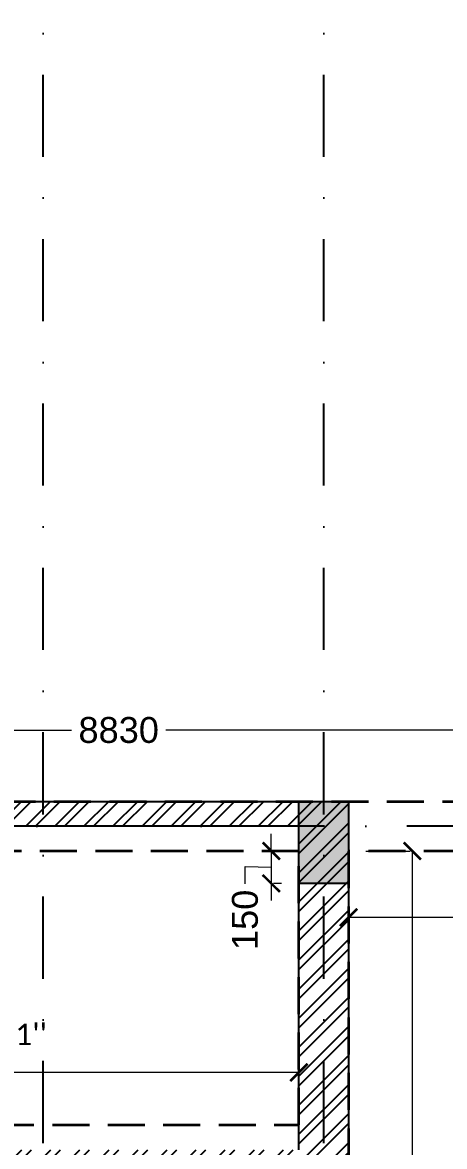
# Model space of a CAD drawing. Header units: millimetres. Extents: x -10000 to 124200, y -12045 to 23620.
# Drawn here: x 40579 to 42535, y 3145 to 8357 of the extents above; entities that cross this region are included whole.
import ezdxf

# ---------------------------------------------------------------- set-up
doc = ezdxf.new("R2010")
doc.units = ezdxf.units.MM
doc.header["$LTSCALE"] = 150
for name, pattern in [('1625E_Grid$0$DASHDOTX2', [50.8, 25.4, -12.7, 0, -12.7]), ('3BHK-W(SB)$0$HIDDEN', [0.375, 0.25, -0.125]), ('HIDDENX2', [19.05, 12.7, -6.35])]:
    doc.linetypes.add(name, pattern=pattern)
for name, color, linetype in [('1625_East Villa$0$ad-Text main', 7, 'Continuous'), ('1625_East Villa$0$ad-Wall', 240, 'Continuous'), ('1625_East Villa$0$ad-Wall hatch', 8, 'Continuous'), ('1625E_Columns$0$ad-Column', 3, 'Continuous'), ('1625E_Columns$0$ad-Column Hatch', 125, 'Continuous'), ('1625E_Grid$0$ad-Grid', 8, '1625E_Grid$0$DASHDOTX2')]:
    doc.layers.add(name, color=color, linetype=linetype)
doc.layers.add('ad-Dimension', color=6, linetype='Continuous', lineweight=0)
doc.layers.add('ad-Framing', color=4, linetype='Continuous', lineweight=35)
doc.styles.add('1625_East Villa$0$Standard', font='calibril.ttf')
doc.styles.add('ROMANS-TITLE', font='arial.ttf', dxfattribs={"width": 0.8})
doc.styles.get("Standard").update_dxf_attribs({"font": 'arial.ttf'})
doc.dimstyles.new('A-75-DIM-INT (Framing)', dxfattribs={"dimscale": 100, "dimtxt": 1.5, "dimasz": 1, "dimexe": 0, "dimexo": 0, "dimgap": 0.5, "dimtad": 0, "dimdec": 0, "dimdsep": 46, "dimtxsty": 'ROMANS-TITLE', "dimblk": 'ARCHTICK', "dimcen": 0.025, "dimclrd": 5, "dimclre": 5, "dimclrt": 256, "dimazin": 2, "dimtfac": 1, "dimtdec": 0, "dimtmove": 1, "dimatfit": 0, "dimldrblk": 'ARCHTICK', "dimfxl": 1, "dimtfill": 1, "dimtolj": 1, "dimtzin": 0, "dimarcsym": 0})

# ---------------------------------------------------------------- blocks, each defined once
blk = doc.blocks.new('1625_East Villa$0$zw$3849')
at = {"layer": '1625_East Villa$0$ad-Text main', "insert": (6703.8, 3747.8), "char_height": 100, "width": 1424.195, "attachment_point": 5, "style": '1625_East Villa$0$Standard', "bg_fill": 2}
blk.add_mtext("WIC\\P10'-6''x 4'-11''", dxfattribs=at)
blk = doc.blocks.new('1625_East Villa$0$zw$42B5')
at = {"layer": '1625_East Villa$0$ad-Wall hatch', "transparency": 33554610}
h = blk.add_hatch(dxfattribs=at)
h.set_pattern_fill('ANSI32', color=256, scale=10)
h.set_pattern_definition([(45, (-1040635.14, 674820.02), (-67.351921, 67.351921), []), (45, (-1040590.24, 674820.02), (-67.351921, 67.351921), [])])
h.paths.add_polyline_path([(12120, 13620), (12120, 10220), (11890, 10220), (11890, 13390), (7240, 13390), (7240, 8645), (4245, 8645), (4245, 8875), (4445, 8875), (4445, 9370), (4560, 9370), (4560, 8760), (7010, 8760), (7010, 10500), (6360, 10500), (6360, 10615), (7010, 10615), (7010, 13390), (4560, 13390), (4560, 10615), (5560, 10615), (5560, 10500), (4445, 10500), (4445, 13390), (230, 13390), (230, 8875), (3345, 8875), (3345, 8645), (3060, 8645), (3060, 4745), (3345, 4745), (3345, 4515), (230, 4515), (230, 230), (4995, 230), (4995, 3130), (6060, 3130), (6060, 3015), (5110, 3015), (5110, 230), (8310, 230), (8310, 3015), (6860, 3015), (6860, 3130), (8310, 3130), (8310, 4630), (5110, 4630), (5110, 3930), (4995, 3930), (4995, 4515), (4245, 4515), (4245, 4745), (8540, 4745), (8540, 230), (9240, 230), (9240, 0), (0, 0), (0, 4745), (2830, 4745), (2830, 8645), (0, 8645), (0, 13620)])
at = {"layer": '1625_East Villa$0$ad-Wall'}
blk.add_lwpolyline([(8310, 3130), (8310, 4630), (5110, 4630), (5110, 3930), (4995, 3930), (4995, 4515), (4245, 4515), (4245, 4745), (8540, 4745), (8540, 230)], dxfattribs=at)
blk = doc.blocks.new('1625E_Columns$0$zw$6AA0')
at = {"layer": '1625E_Columns$0$ad-Column Hatch', "transparency": 33554687}
h = blk.add_hatch(color=256, dxfattribs=at)
h.dxf.hatch_style = 1
h.paths.add_polyline_path([(0, -230), (380, -230), (380, 0), (0, 0)])
at = {"layer": '1625E_Columns$0$ad-Column'}
blk.add_lwpolyline([(0, -230), (380, -230), (380, 0), (0, 0)], close=True, dxfattribs=at)
blk = doc.blocks.new('1625E_Columns')
at = {"layer": '1625E_Columns$0$ad-Column', "xscale": -1, "rotation": 90}
blk.add_blockref('1625E_Columns$0$zw$6AA0', (8310, 4745), dxfattribs=at)
blk = doc.blocks.new('1625_East Villa')
at = {"layer": '1625_East Villa$0$ad-Text main'}
blk.add_blockref('1625_East Villa$0$zw$3849', (0, 0), dxfattribs=at)
at = {"layer": '1625_East Villa$0$ad-Wall'}
blk.add_blockref('1625_East Villa$0$zw$42B5', (0, 0), dxfattribs=at)
blk.add_blockref('1625E_Columns', (0, 0))
blk = doc.blocks.new('1625E_Grid')
at = {"layer": '1625E_Grid$0$ad-Grid', "ltscale": 0.1}
for points in [[(7125, -4460), (7125, 16170)], [(8425, -4460), (8425, 16170)], [(16050, 4630), (-1950, 4630)]]:
    blk.add_lwpolyline(points, dxfattribs=at)
blk = doc.blocks.new('zw$7E9D')
at = {"layer": 'ad-Framing', "linetype": 'HIDDENX2', "ltscale": 0.09}
for points in [[(3060, -8875), (11890, -8875), (11890, -4975), (3060, -4975)], [(5110, -10375), (8310, -10375), (8310, -9105), (5110, -9105)], [(8540, -13390), (11890, -13390), (11890, -9105), (8540, -9105)]]:
    blk.add_lwpolyline(points, close=True, dxfattribs=at)
blk = doc.blocks.new('_ArchTick')
at = {"color": 0, "linetype": 'ByBlock', "const_width": 0.15}
blk.add_lwpolyline([(-0.5, -0.5), (0.5, 0.5)], dxfattribs=at)
blk = doc.blocks.new('*D39')
at = {"layer": 'ad-Dimension', "linetype": '3BHK-W(SB)$0$HIDDEN', "lineweight": -2, "transparency": 16777216}
for p, q in [((4880, -10065), (4880, -9901.2)), ((8080, -10065), (8080, -9901.2))]:
    blk.add_line(p, q, dxfattribs=at)
at = {"layer": 'ad-Dimension', "lineweight": -2, "transparency": 16777216}
for p, q in [((4880, -9901.2), (6261.1, -9901.2)), ((8080, -9901.2), (6698.9, -9901.2))]:
    blk.add_line(p, q, dxfattribs=at)
at = {"layer": 'Defpoints', "color": 0, "transparency": 16777216}
for p in [(8080, -9901.2), (4880, -10145), (8080, -10145)]:
    blk.add_point(p, dxfattribs=at)
at = {"layer": 'ad-Dimension', "lineweight": -2, "transparency": 16777216, "xscale": 80, "yscale": 80, "zscale": 80, "rotation": 180}
blk.add_blockref('_ArchTick', (4880, -9901.2), dxfattribs=at)
at = {"layer": 'ad-Dimension', "lineweight": -2, "transparency": 16777216, "xscale": 80, "yscale": 80, "zscale": 80}
blk.add_blockref('_ArchTick', (8080, -9901.2), dxfattribs=at)
at = {"layer": 'ad-Dimension', "transparency": 16777216, "insert": (6480, -9901.2), "char_height": 120, "attachment_point": 5, "bg_fill": 3, "box_fill_scale": 1.1, "bg_fill_color": 257, "bg_fill_transparency": 0}
blk.add_mtext('\\A1;3200', dxfattribs=at)
blk = doc.blocks.new('*D40')
at = {"layer": 'ad-Dimension', "lineweight": -2, "transparency": 16777216}
for p, q in [((7951.8, -8875), (7951.8, -8795)), ((7951.8, -8875), (7951.8, -9025)), ((7830.5, -9027.4), (7830.5, -8947.4)), ((7830.5, -8947.4), (7951.8, -8950)), ((7951.8, -9025), (7951.8, -9105))]:
    blk.add_line(p, q, dxfattribs=at)
at = {"layer": 'ad-Dimension', "linetype": '3BHK-W(SB)$0$HIDDEN', "lineweight": -2, "transparency": 16777216}
for p, q in [((8000, -8875), (7951.8, -8875)), ((8000, -9025), (7951.8, -9025))]:
    blk.add_line(p, q, dxfattribs=at)
at = {"layer": 'Defpoints', "color": 0, "transparency": 16777216}
for p in [(8080, -8875), (7951.8, -9025), (8080, -9025)]:
    blk.add_point(p, dxfattribs=at)
at = {"layer": 'ad-Dimension', "lineweight": -2, "transparency": 16777216, "xscale": 80, "yscale": 80, "zscale": 80}
for p, rotation in [((7951.8, -8875), 270), ((7951.8, -9025), 90)]:
    blk.add_blockref('_ArchTick', p, dxfattribs=dict(at, rotation=rotation))
at = {"layer": 'ad-Dimension', "transparency": 16777216, "insert": (7830.5, -9194.1), "char_height": 120, "attachment_point": 5, "rotation": 90, "bg_fill": 3, "box_fill_scale": 1.1, "bg_fill_color": 257, "bg_fill_transparency": 0}
blk.add_mtext('\\A1;150', dxfattribs=at)
blk = doc.blocks.new('*D44')
at = {"layer": 'ad-Dimension', "linetype": '3BHK-W(SB)$0$HIDDEN', "lineweight": -2, "transparency": 16777216}
for p, q in [((8390, -8875), (8605.4, -8875)), ((8390, -13160), (8605.4, -13160))]:
    blk.add_line(p, q, dxfattribs=at)
at = {"layer": 'ad-Dimension', "lineweight": -2, "transparency": 16777216}
for p, q in [((8605.4, -8875), (8605.4, -10795.5)), ((8605.4, -13160), (8605.4, -11239.5))]:
    blk.add_line(p, q, dxfattribs=at)
at = {"layer": 'Defpoints', "color": 0, "transparency": 16777216}
for p in [(8310, -8875), (8605.4, -8875), (8310, -13160)]:
    blk.add_point(p, dxfattribs=at)
at = {"layer": 'ad-Dimension', "lineweight": -2, "transparency": 16777216, "xscale": 80, "yscale": 80, "zscale": 80}
for p, rotation in [((8605.4, -8875), 90), ((8605.4, -13160), 270)]:
    blk.add_blockref('_ArchTick', p, dxfattribs=dict(at, rotation=rotation))
at = {"layer": 'ad-Dimension', "transparency": 16777216, "insert": (8605.4, -11017.5), "char_height": 120, "attachment_point": 5, "rotation": 90, "bg_fill": 3, "box_fill_scale": 1.1, "bg_fill_color": 257, "bg_fill_transparency": 0}
blk.add_mtext('\\A1;4285', dxfattribs=at)
blk = doc.blocks.new('*D45')
at = {"layer": 'ad-Dimension', "linetype": '3BHK-W(SB)$0$HIDDEN', "lineweight": -2, "transparency": 16777216}
for p, q in [((8310, -8955), (8310, -9182.3)), ((11660, -8955), (11660, -9182.3))]:
    blk.add_line(p, q, dxfattribs=at)
at = {"layer": 'ad-Dimension', "lineweight": -2, "transparency": 16777216}
for p, q in [((8310, -9182.3), (9766.1, -9182.3)), ((11660, -9182.3), (10203.9, -9182.3))]:
    blk.add_line(p, q, dxfattribs=at)
at = {"layer": 'Defpoints', "color": 0, "transparency": 16777216}
for p in [(8310, -8875), (11660, -8875), (11660, -9182.3)]:
    blk.add_point(p, dxfattribs=at)
at = {"layer": 'ad-Dimension', "lineweight": -2, "transparency": 16777216, "xscale": 80, "yscale": 80, "zscale": 80, "rotation": 180}
blk.add_blockref('_ArchTick', (8310, -9182.3), dxfattribs=at)
at = {"layer": 'ad-Dimension', "lineweight": -2, "transparency": 16777216, "xscale": 80, "yscale": 80, "zscale": 80}
blk.add_blockref('_ArchTick', (11660, -9182.3), dxfattribs=at)
at = {"layer": 'ad-Dimension', "transparency": 16777216, "insert": (9985, -9182.3), "char_height": 120, "attachment_point": 5, "bg_fill": 3, "box_fill_scale": 1.1, "bg_fill_color": 257, "bg_fill_transparency": 0}
blk.add_mtext('\\A1;3350', dxfattribs=at)
blk = doc.blocks.new('*D49')
at = {"layer": 'ad-Dimension', "linetype": '3BHK-W(SB)$0$HIDDEN', "lineweight": -2, "transparency": 16777216}
for p, q in [((2830, -8565), (2830, -8314.5)), ((11660, -8565), (11660, -8314.5))]:
    blk.add_line(p, q, dxfattribs=at)
at = {"layer": 'ad-Dimension', "lineweight": -2, "transparency": 16777216}
for p, q in [((2830, -8314.5), (7025.9, -8314.5)), ((11660, -8314.5), (7464.1, -8314.5))]:
    blk.add_line(p, q, dxfattribs=at)
at = {"layer": 'Defpoints', "color": 0, "transparency": 16777216}
for p in [(2830, -8314.5), (2830, -8645), (11660, -8645)]:
    blk.add_point(p, dxfattribs=at)
at = {"layer": 'ad-Dimension', "lineweight": -2, "transparency": 16777216, "xscale": 80, "yscale": 80, "zscale": 80, "rotation": 180}
blk.add_blockref('_ArchTick', (2830, -8314.5), dxfattribs=at)
at = {"layer": 'ad-Dimension', "lineweight": -2, "transparency": 16777216, "xscale": 80, "yscale": 80, "zscale": 80}
blk.add_blockref('_ArchTick', (11660, -8314.5), dxfattribs=at)
at = {"layer": 'ad-Dimension', "transparency": 16777216, "insert": (7245, -8314.5), "char_height": 120, "attachment_point": 5, "bg_fill": 3, "box_fill_scale": 1.1, "bg_fill_color": 257, "bg_fill_transparency": 0}
blk.add_mtext('\\A1;8830', dxfattribs=at)
blk = doc.blocks.new('zw$7D19')
at = {"layer": 'ad-Dimension'}
for base, p1, p2, picture, middle in [((2830, -8314.5), (11660, -8645), (2830, -8645), '*D49', (7245, -8314.5)), ((8080, -9901.2), (4880, -10145), (8080, -10145), '*D39', (6480, -9901.2))]:
    dim = blk.add_linear_dim(base=base, p1=p1, p2=p2, dimstyle='A-75-DIM-INT (Framing)', override={"dimscale": 80, "dimexo": 1, "dimtxsty": 'Standard', "dimblk": 'ArchTick', "dimclrd": 256, "dimclre": 256, "dimfxl": 10, "dimtfill": 1, "dimtfillclr": 0}, dxfattribs=at)
    dim.commit()
    dim.dimension.update_dxf_attribs({"geometry": picture, "text_midpoint": middle})
dim = blk.add_linear_dim(base=(7951.8, -9025), p1=(8080, -8875), p2=(8080, -9025), angle=90, dimstyle='A-75-DIM-INT (Framing)', override={"dimscale": 80, "dimexo": 1, "dimtxsty": 'Standard', "dimblk": 'ArchTick', "dimclrd": 256, "dimclre": 256, "dimfxl": 10, "dimtfill": 1, "dimtfillclr": 0}, dxfattribs=at)
dim.commit()
dim.dimension.update_dxf_attribs({"geometry": '*D40', "text_midpoint": (7830.5, -9067.4), "dimtype": 128})
dim = blk.add_linear_dim(base=(8605.4, -8875), p1=(8310, -13160), p2=(8310, -8875), angle=90, dimstyle='A-75-DIM-INT (Framing)', override={"dimscale": 80, "dimexo": 1, "dimtxsty": 'Standard', "dimblk": 'ArchTick', "dimclrd": 256, "dimclre": 256, "dimfxl": 10, "dimtfill": 1, "dimtfillclr": 0}, dxfattribs=at)
dim.commit()
dim.dimension.update_dxf_attribs({"geometry": '*D44', "text_midpoint": (8605.4, -11017.5)})
dim = blk.add_linear_dim(base=(11660, -9182.3), p1=(8310, -8875), p2=(11660, -8875), dimstyle='A-75-DIM-INT (Framing)', override={"dimscale": 80, "dimexo": 1, "dimtxsty": 'Standard', "dimblk": 'ArchTick', "dimclrd": 256, "dimclre": 256, "dimfxl": 10, "dimtfill": 1, "dimtfillclr": 0}, dxfattribs=at)
dim.commit()
dim.dimension.update_dxf_attribs({"geometry": '*D45', "text_midpoint": (9985, -9182.3)})

msp = doc.modelspace()

# ---------------------------------------------------------------- block references
at = {"linetype": 'HIDDENX2', "ltscale": 0.09}
msp.add_blockref('1625_East Villa', (33550, 0), dxfattribs=at)

# ---------------------------------------------------------------- next in the draw order: block references
at = {"layer": 'ad-Framing', "linetype": 'HIDDENX2', "ltscale": 0.09}
msp.add_blockref('1625E_Grid', (33550, 0), dxfattribs=at)

# ---------------------------------------------------------------- next in the draw order: block references
at = {"layer": 'ad-Framing'}
msp.add_blockref('zw$7E9D', (33550, 13620), dxfattribs=at)

# ---------------------------------------------------------------- next in the draw order: block references
at = {"layer": 'ad-Dimension'}
msp.add_blockref('zw$7D19', (33780, 13390), dxfattribs=at)

doc.saveas('drawing.dxf')
